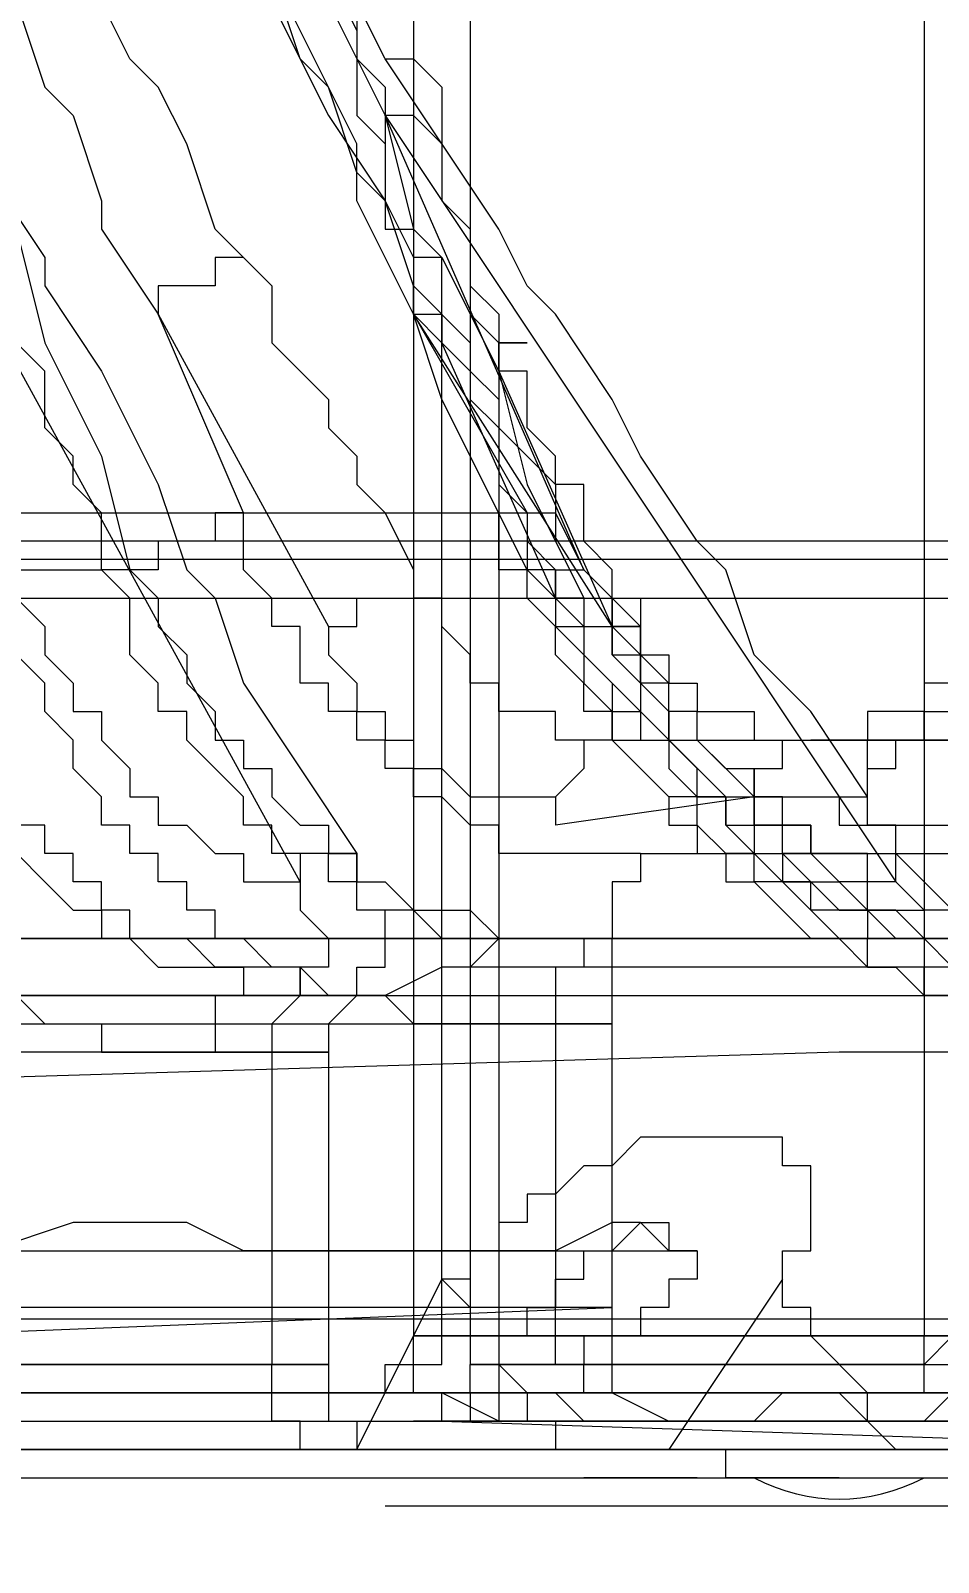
# Model space of a CAD drawing. Header units: millimetres. Extents: x 25083 to 52777, y 24772 to 45779.
# Drawn here: x 38660 to 38671.88, y 33673.61 to 33693.66 of the extents above; entities that cross this region are included whole.
import ezdxf

# ---------------------------------------------------------------- set-up
doc = ezdxf.new("R2010")
doc.units = ezdxf.units.MM
doc.layers.add('小车', color=7, linetype='Continuous')
doc.styles.get("Standard").update_dxf_attribs({"font": ''})
doc.styles.get('Standard').set_extended_font_data('SimSun')
doc.dimstyles.new('15', dxfattribs={"dimtxt": 15, "dimasz": 10, "dimexe": 2, "dimexo": 1, "dimgap": 1, "dimtad": 1, "dimdsep": 46, "dimtxsty": 'Standard', "dimcen": 2.5, "dimadec": 0, "dimazin": 0, "dimtfac": 1, "dimtmove": 2, "dimatfit": 3, "dimfxl": 1, "dimtolj": 1, "dimarcsym": 0})
doc.dimstyles.new('ISO-25', dxfattribs={"dimtxt": 2.5, "dimasz": 2.5, "dimexe": 1.25, "dimexo": 0.625, "dimtad": 1, "dimtxsty": 'Standard', "dimcen": 2.5, "dimadec": 0, "dimazin": 0, "dimtfac": 1, "dimtmove": 0, "dimatfit": 3, "dimfxl": 1, "dimarcsym": 0})

# ---------------------------------------------------------------- blocks, each defined once
blk = doc.blocks.new('*D925')
at = {"color": 0, "lineweight": -2}
for p, q in [((29677.862, 34881.662), (29677.862, 32448.293)), ((40733.017, 34757.645), (40733.017, 32448.293)), ((29680.362, 32449.543), (40730.517, 32449.543))]:
    blk.add_line(p, q, dxfattribs=at)
at = {"color": 0}
for points in [[(29680.362, 32449.96), (29680.362, 32449.127), (29677.862, 32449.543)], [(40730.517, 32449.127), (40730.517, 32449.96), (40733.017, 32449.543)]]:
    blk.add_solid(points, dxfattribs=at)
at = {"layer": 'DEFPOINTS', "color": 0}
for p in [(29677.862, 34882.287), (40733.017, 34758.27), (40733.017, 32449.543)]:
    blk.add_point(p, dxfattribs=at)
at = {"color": 0, "insert": (35205.439, 32451.628), "char_height": 2.5, "attachment_point": 5}
blk.add_mtext('11055,15', dxfattribs=at)
blk = doc.blocks.new('zw$D2F4')
at = {"color": 7, "lineweight": 5}
for points in [[(501.335, 781.711), (500.963, 781.711), (500.963, 782.825), (501.335, 784.31), (500.963, 785.424), (500.963, 820.332), (500.592, 832.587), (500.592, 901.66), (500.963, 914.286), (500.963, 925.427), (500.963, 935.082), (500.963, 953.279), (501.335, 953.65)], [(501.335, 953.65), (501.335, 928.769), (501.706, 926.541), (501.706, 809.934), (501.335, 800.65), (501.335, 781.711)], [(496.136, 786.91), (496.136, 792.48), (495.764, 794.337), (496.136, 796.194), (496.136, 800.279), (495.764, 803.621), (495.764, 922.084), (495.764, 931.368), (495.764, 933.597), (496.136, 938.424), (496.136, 948.822)], [(496.136, 948.822), (496.136, 945.48), (496.507, 944.737), (496.507, 813.648), (496.507, 804.364), (496.507, 791.366), (496.136, 790.623), (496.136, 786.91)], [(506.905, 920.599), (506.905, 791.366)], [(508.019, 868.237), (508.019, 824.046), (507.648, 824.046), (507.648, 824.417), (507.648, 825.16), (507.648, 854.126)], [(495.764, 867.123), (495.764, 850.041), (496.136, 841.871), (496.136, 819.589), (496.136, 819.961), (496.507, 820.332), (496.507, 821.075), (496.136, 821.446), (496.136, 824.788), (496.507, 825.531), (496.507, 867.866)], [(497.992, 867.123), (497.992, 843.356), (498.364, 840.014), (498.364, 822.189), (498.364, 822.56), (498.735, 822.932), (498.735, 823.303), (498.364, 824.046), (498.364, 828.131), (498.735, 828.873), (498.735, 830.359), (498.364, 831.473), (498.364, 833.33), (498.735, 835.929), (498.735, 867.866)], [(501.706, 849.298), (501.706, 816.247), (502.077, 813.276), (502.077, 796.194)], [(502.449, 818.475), (502.449, 845.213)], [(507.648, 815.133), (507.648, 843.728)], [(497.621, 824.046), (497.621, 841.128)], [(501.706, 841.128), (501.706, 832.958), (501.335, 831.101), (501.335, 824.046)], [(496.507, 823.303), (496.507, 840.757)], [(502.449, 840.757), (502.449, 823.303)], [(496.878, 839.643), (496.878, 827.759)], [(500.963, 827.759), (500.963, 839.643)], [(495.764, 839.271), (495.764, 827.016)], [(501.706, 827.016), (501.706, 839.271)], [(496.878, 827.016), (496.878, 835.558)], [(522.131, 835.186), (521.388, 835.186), (519.903, 834.444), (518.789, 834.072), (517.303, 833.33), (516.56, 833.33), (513.589, 831.844), (512.104, 831.473), (511.733, 831.101), (510.247, 830.73), (508.762, 829.987), (507.276, 829.616)], [(522.131, 835.186), (521.759, 835.186), (521.759, 834.815), (521.388, 834.815), (521.017, 834.444), (520.645, 834.444), (520.274, 834.072), (519.903, 834.072), (519.903, 833.701), (519.531, 833.701), (515.075, 831.473), (514.704, 831.101), (513.589, 830.73), (513.218, 830.359), (512.104, 829.987), (511.733, 829.987), (510.619, 829.245)], [(495.764, 826.274), (495.764, 834.444)], [(506.534, 834.072), (505.42, 834.072), (505.42, 833.701), (504.677, 833.701), (504.677, 833.33), (503.934, 833.33), (503.934, 832.958), (503.563, 832.958), (503.563, 832.587), (503.191, 832.587), (502.82, 832.216), (502.449, 832.216), (502.449, 831.844), (502.077, 831.844), (502.077, 831.473), (501.706, 831.101), (501.335, 830.73), (501.335, 829.987), (500.963, 829.987), (500.963, 828.873)], [(503.191, 827.388), (514.704, 833.701)], [(511.361, 828.131), (511.733, 828.502), (512.847, 828.873), (513.589, 829.245), (513.961, 829.616), (514.704, 829.987), (515.818, 830.359), (516.189, 830.73), (517.674, 831.473), (518.046, 831.844), (518.789, 832.216), (520.274, 833.701), (520.645, 833.701)], [(506.905, 832.958), (506.534, 832.958), (506.534, 832.587), (505.791, 832.587), (505.42, 832.216), (505.048, 832.216), (504.677, 831.844), (504.306, 831.844), (504.306, 831.473), (503.934, 831.473), (502.82, 830.359), (502.82, 829.987), (502.449, 829.987), (502.449, 829.616), (502.077, 829.245), (502.077, 828.131), (501.706, 828.131), (501.706, 827.759)], [(515.075, 832.958), (514.704, 832.587), (513.589, 832.216), (511.361, 830.73), (510.99, 830.73), (509.876, 829.987), (508.39, 829.245), (507.276, 828.873), (506.905, 828.502), (505.791, 828.131), (503.563, 826.645)], [(495.393, 832.587), (495.393, 821.446)], [(495.393, 832.587), (495.393, 822.189)], [(497.25, 832.587), (497.621, 823.303)], [(501.706, 827.388), (502.077, 827.388), (502.077, 828.502), (502.449, 828.873), (502.449, 829.616), (502.82, 829.616), (502.82, 829.987), (503.191, 829.987), (503.191, 830.359), (503.563, 830.359), (503.563, 830.73), (503.934, 830.73), (503.934, 831.101), (504.306, 831.101), (504.677, 831.473), (505.048, 831.473), (505.42, 831.844), (505.791, 831.844), (505.791, 832.216), (506.534, 832.216), (506.905, 832.587)], [(495.764, 830.73), (495.764, 832.216)], [(495.764, 831.844), (495.764, 830.73)], [(495.764, 831.844), (495.764, 822.189)], [(496.507, 831.844), (496.507, 822.56)], [(495.764, 829.987), (495.764, 831.473)], [(501.335, 825.16), (501.335, 825.902), (501.706, 826.274), (501.706, 827.016), (502.077, 827.388), (502.077, 827.759), (502.449, 828.131), (502.449, 828.502), (502.82, 828.502), (502.82, 828.873), (503.191, 828.873), (503.191, 829.245), (503.563, 829.245), (503.563, 829.616), (503.934, 829.616), (503.934, 829.987), (504.306, 829.987), (504.677, 830.359), (505.048, 830.359), (505.42, 830.73), (505.791, 830.73), (506.162, 831.101), (506.534, 831.101), (506.905, 831.473)], [(506.905, 831.473), (506.905, 831.101), (507.276, 831.101), (507.276, 829.987)], [(496.507, 830.73), (496.507, 831.101)], [(496.507, 830.73), (496.507, 831.101)], [(507.276, 831.101), (506.905, 831.101), (506.534, 830.73), (506.162, 830.73), (505.791, 830.359), (505.42, 830.359), (505.42, 829.987), (505.048, 829.987), (504.677, 829.616), (504.306, 829.616), (504.306, 829.245), (503.934, 829.245), (503.934, 828.873), (503.563, 828.502), (503.563, 828.131), (503.191, 828.131), (503.191, 827.388)], [(507.276, 829.987), (508.019, 829.987), (508.39, 830.359), (508.762, 830.359), (509.133, 830.73), (509.876, 830.73), (510.247, 831.101), (510.99, 831.101)], [(495.764, 829.616), (495.764, 830.73)], [(495.764, 830.73), (495.764, 829.616)], [(496.507, 829.616), (496.507, 830.73)], [(507.276, 824.417), (509.505, 825.531), (510.619, 825.902), (512.104, 826.645), (512.847, 826.645), (515.818, 828.131), (517.303, 828.502), (517.674, 828.873), (519.16, 829.616), (520.645, 829.987), (522.131, 830.73)], [(510.619, 825.902), (510.99, 825.902), (512.104, 826.274), (512.475, 826.645), (513.589, 827.016), (513.961, 827.388), (515.075, 827.759), (518.789, 829.616), (519.16, 829.616), (519.531, 829.987), (519.903, 829.987), (520.274, 830.359), (521.017, 830.359), (521.388, 830.73), (521.759, 830.73), (522.131, 830.73)], [(522.131, 830.73), (520.645, 830.73), (520.274, 830.359), (519.903, 830.359), (519.531, 829.987), (519.16, 829.987), (518.789, 829.616), (518.046, 829.616), (517.674, 829.245), (517.303, 829.245), (516.56, 828.873), (516.189, 828.502), (515.446, 828.131), (513.218, 827.016), (512.104, 826.274), (511.361, 825.902)], [(502.449, 824.417), (502.449, 825.531), (502.82, 825.902), (502.82, 826.645), (503.191, 826.645), (503.191, 827.016), (503.563, 827.016), (503.563, 827.759), (503.934, 827.759), (503.934, 828.131), (504.306, 828.131), (505.048, 828.873), (505.42, 828.873), (505.42, 829.245), (505.791, 829.245), (506.162, 829.616), (506.905, 829.616), (507.276, 829.987)], [(521.759, 829.987), (521.017, 829.616), (519.531, 829.245), (516.56, 827.759), (516.189, 827.759), (513.218, 826.274), (511.733, 825.902), (511.361, 825.531), (509.876, 824.788), (508.39, 824.417), (506.905, 823.674)], [(507.276, 829.616), (507.276, 829.987)], [(521.759, 829.987), (521.017, 829.987), (520.645, 829.616), (519.903, 829.616), (519.903, 829.245), (519.16, 829.245), (518.789, 828.873), (518.046, 828.502), (517.674, 828.502), (516.932, 828.131), (516.56, 827.759), (515.818, 827.388), (515.446, 827.388), (515.075, 827.016), (514.332, 826.645), (513.961, 826.645), (513.218, 826.274)], [(513.961, 826.274), (515.446, 827.016), (515.818, 827.388), (516.189, 827.388), (516.56, 827.759), (517.303, 828.131), (518.046, 828.873), (518.417, 828.873), (518.789, 829.245), (519.16, 829.245), (519.531, 829.616), (520.274, 829.616), (520.274, 829.987), (521.017, 829.987), (521.759, 829.987)], [(495.764, 829.616), (495.764, 829.245)], [(495.764, 829.245), (495.764, 829.616)], [(495.764, 829.616), (495.764, 829.245)], [(496.507, 829.245), (496.507, 829.616)], [(507.276, 829.616), (506.905, 829.245), (506.534, 829.245), (506.162, 828.873), (505.791, 828.873), (505.42, 828.502), (505.048, 828.502), (505.048, 828.131), (504.677, 828.131), (504.677, 827.759), (504.306, 827.759), (503.934, 827.388), (503.934, 827.016), (503.563, 827.016), (503.563, 826.645), (503.191, 826.645), (503.191, 826.274), (502.82, 825.902), (502.82, 825.16), (502.449, 824.788), (502.449, 823.674)], [(508.019, 828.131), (508.019, 828.502), (507.648, 828.502), (507.648, 829.245), (507.276, 829.245), (507.276, 829.616)], [(495.764, 829.245), (495.764, 827.016)], [(496.507, 828.873), (496.507, 829.245)], [(510.619, 829.245), (506.534, 827.016)], [(508.019, 828.131), (510.619, 829.245)], [(511.361, 828.131), (511.361, 828.502), (510.99, 828.502), (510.99, 829.245), (510.619, 829.245)], [(496.507, 828.502), (496.507, 828.873)], [(500.963, 828.873), (500.963, 827.016)], [(501.706, 827.759), (501.706, 828.502), (501.335, 828.502), (500.963, 828.502), (500.963, 828.873)], [(495.764, 819.961), (495.764, 828.502)], [(496.507, 827.388), (496.507, 828.502)], [(503.563, 822.932), (503.563, 824.788), (503.934, 824.788), (503.934, 825.16), (504.306, 825.531), (504.306, 825.902), (504.677, 825.902), (504.677, 826.274), (505.048, 826.274), (505.048, 826.645), (505.42, 826.645), (505.42, 827.016), (505.791, 827.016), (505.791, 827.388), (506.534, 827.388), (506.534, 827.759), (506.905, 827.759), (507.276, 828.131), (508.019, 828.131)], [(511.361, 828.131), (510.99, 827.759), (510.247, 827.759), (509.505, 827.016), (509.133, 827.016), (508.762, 826.645), (508.39, 826.645), (508.019, 826.274), (507.276, 825.902), (506.905, 825.902)], [(495.764, 826.645), (495.764, 827.759)], [(495.764, 827.016), (495.764, 827.388), (496.136, 827.388), (496.136, 827.759), (496.507, 827.759), (496.878, 827.759)], [(496.507, 827.388), (496.507, 827.759)], [(500.963, 827.759), (496.878, 827.759)], [(496.878, 827.759), (496.878, 827.016)], [(500.963, 827.016), (500.963, 827.759)], [(501.706, 827.016), (501.706, 827.388), (501.335, 827.759), (500.963, 827.759)], [(501.706, 827.759), (501.706, 826.274)], [(501.706, 827.759), (501.706, 826.645)], [(501.706, 827.759), (501.706, 827.388)], [(495.764, 827.388), (495.764, 826.274)], [(496.507, 826.645), (496.507, 827.388)], [(503.191, 827.388), (502.82, 827.388), (502.449, 827.016), (502.077, 827.016), (502.077, 827.388), (501.706, 827.388)], [(503.563, 826.645), (503.563, 827.388), (503.191, 827.388)], [(495.764, 827.016), (495.764, 826.645)], [(495.764, 827.016), (495.764, 826.645)], [(495.764, 827.016), (495.764, 826.274)], [(496.878, 827.016), (496.136, 827.016), (496.136, 826.645), (495.764, 826.645), (495.764, 826.274)], [(500.963, 827.016), (496.878, 827.016)], [(501.706, 826.274), (501.706, 826.645), (501.335, 827.016), (500.963, 827.016)], [(501.706, 826.274), (501.706, 827.016)], [(506.534, 827.016), (506.162, 827.016), (505.791, 826.645), (505.42, 826.645), (505.42, 826.274), (505.048, 826.274), (505.048, 825.902), (504.677, 825.902), (504.677, 825.531), (504.306, 825.16), (504.306, 824.046), (503.934, 824.046)], [(506.534, 827.016), (506.534, 826.645), (506.905, 826.645), (506.905, 825.902)], [(516.932, 826.274), (516.932, 826.645), (516.189, 826.645), (516.189, 827.016), (515.818, 827.016), (515.446, 827.016), (514.704, 827.016), (514.704, 826.645), (513.218, 826.645), (512.847, 826.274), (511.733, 826.274), (511.733, 825.902), (510.99, 825.902), (510.619, 825.531)], [(495.764, 825.531), (495.764, 826.645)], [(495.764, 826.645), (495.764, 825.531)], [(495.764, 826.645), (495.764, 825.531)], [(495.764, 822.56), (495.764, 826.645)], [(495.764, 826.645), (495.764, 824.046)], [(495.764, 826.645), (497.992, 825.531)], [(496.507, 826.645), (496.507, 823.303), (496.136, 822.56), (496.136, 819.961)], [(496.507, 826.274), (496.507, 826.645)], [(496.507, 826.274), (496.507, 826.645)], [(496.507, 826.645), (496.507, 826.274), (496.878, 826.274), (496.878, 825.902), (497.25, 825.902)], [(501.706, 826.645), (502.077, 826.645), (502.077, 826.274)], [(501.706, 826.274), (501.706, 826.645)], [(502.077, 826.274), (502.82, 826.274), (502.82, 826.645), (503.563, 826.645)], [(516.56, 825.902), (516.56, 826.274), (516.189, 826.274), (516.189, 826.645), (514.704, 826.645), (513.961, 826.645), (513.589, 826.274), (511.733, 826.274), (511.733, 825.902), (510.619, 825.902), (510.247, 825.531)], [(495.022, 825.902), (495.022, 826.274)], [(496.507, 825.531), (496.507, 826.274)], [(496.507, 815.504), (496.507, 826.274)], [(496.507, 826.274), (496.507, 825.902), (496.878, 825.902), (496.878, 825.531), (497.25, 825.531)], [(502.077, 817.733), (502.077, 825.531), (501.706, 826.274)], [(513.218, 826.274), (503.191, 819.589)], [(503.934, 819.961), (504.306, 819.961), (505.42, 820.703), (506.162, 821.446), (507.276, 821.817), (507.648, 822.189), (508.762, 822.932), (509.505, 823.303), (510.619, 824.046), (510.99, 824.417), (511.733, 824.788), (513.961, 826.274)], [(507.276, 823.674), (513.218, 826.274)], [(516.56, 825.531), (516.56, 825.902), (515.818, 825.902), (515.818, 826.274), (515.075, 826.274), (514.704, 825.902), (513.218, 825.902), (512.847, 825.531), (512.104, 825.531), (511.733, 825.16), (510.99, 825.16), (510.619, 824.788), (510.247, 824.788)], [(513.961, 826.274), (513.961, 825.902), (513.589, 825.902), (513.218, 825.902), (513.218, 826.274)], [(495.022, 824.417), (495.022, 825.902)], [(496.136, 825.902), (496.136, 825.531)], [(496.136, 819.589), (496.136, 825.902)], [(496.136, 825.902), (496.136, 825.531), (496.507, 825.531), (496.507, 825.16), (496.878, 825.16)], [(516.56, 825.902), (497.25, 825.902)], [(497.25, 825.902), (497.25, 819.218)], [(497.25, 825.531), (497.25, 825.902)], [(505.048, 823.303), (505.048, 824.046), (505.42, 824.046), (505.42, 824.788), (505.791, 824.788), (505.791, 825.16), (506.162, 825.16), (506.534, 825.531), (506.905, 825.531), (506.905, 825.902)], [(506.534, 823.303), (510.619, 825.902)], [(511.361, 825.902), (510.99, 825.902), (510.247, 825.16), (509.876, 825.16), (509.505, 824.788), (509.133, 824.788), (508.39, 824.046), (508.019, 824.046), (507.276, 823.674), (506.905, 823.303)], [(506.905, 825.902), (506.905, 823.303)], [(510.619, 825.902), (508.019, 824.417)], [(516.189, 825.16), (516.189, 825.531), (515.818, 825.531), (515.446, 825.902), (514.332, 825.902), (513.961, 825.902), (513.589, 825.531), (512.104, 825.531), (511.733, 825.16), (510.619, 825.16), (510.247, 824.788), (509.876, 824.788)], [(510.619, 825.902), (510.619, 825.531), (511.361, 825.531), (511.361, 825.902)], [(495.764, 825.531), (495.764, 825.16)], [(496.136, 825.531), (495.764, 814.39)], [(497.992, 825.531), (497.621, 825.16), (497.25, 825.16), (497.25, 824.788), (496.878, 824.788), (496.507, 824.417), (496.136, 824.417), (496.136, 824.046), (495.764, 824.046)], [(496.878, 824.788), (496.136, 824.788), (496.136, 825.16), (496.136, 825.531)], [(496.507, 824.417), (496.507, 825.531)], [(497.25, 814.762), (497.25, 825.531)], [(497.25, 825.531), (510.247, 825.531)], [(499.849, 821.817), (499.849, 822.932), (499.478, 823.303), (499.478, 823.674), (499.106, 824.046), (499.106, 824.417), (498.735, 824.417), (498.735, 824.788), (498.364, 824.788), (498.364, 825.16), (497.992, 825.16), (497.992, 825.531)], [(506.905, 824.046), (510.247, 825.531)], [(510.619, 825.531), (510.247, 825.531), (509.876, 825.16), (509.505, 825.16), (509.133, 824.788), (508.39, 824.788), (508.019, 824.417), (507.648, 824.417), (507.276, 824.046)], [(510.247, 825.531), (510.619, 825.531)], [(495.764, 825.16), (495.764, 824.417)], [(496.507, 824.417), (496.507, 825.16), (496.136, 825.16), (496.136, 824.417)], [(516.189, 825.16), (496.878, 825.16)], [(496.878, 825.16), (496.878, 824.788)], [(497.25, 818.847), (496.878, 819.218), (496.878, 825.16)], [(501.335, 823.303), (501.335, 825.16)], [(502.449, 824.417), (502.449, 824.788), (502.077, 825.16), (501.706, 825.16), (501.335, 825.16)], [(496.878, 824.788), (496.878, 813.648)], [(509.876, 824.788), (496.878, 824.788)], [(509.876, 824.788), (506.534, 823.303)], [(506.905, 823.303), (507.276, 823.303), (507.648, 823.674), (508.39, 823.674), (508.39, 824.046), (508.762, 824.046), (509.133, 824.417), (509.876, 824.417), (509.876, 824.788), (510.247, 824.788)], [(507.276, 824.417), (507.276, 824.788), (507.648, 824.788), (508.019, 824.788), (508.019, 824.417)], [(510.247, 824.788), (510.247, 824.417), (510.247, 824.788), (509.876, 824.788)], [(495.022, 823.303), (495.022, 824.417)], [(495.764, 824.417), (495.764, 824.046)], [(495.764, 824.417), (495.764, 822.932)], [(496.136, 824.417), (496.136, 823.674), (496.507, 824.046), (496.507, 824.417)], [(496.507, 824.046), (496.507, 824.417)], [(496.507, 824.046), (496.507, 824.417)], [(496.878, 824.046), (497.25, 824.046), (497.25, 824.417), (497.621, 824.417), (497.621, 824.046), (497.992, 824.046), (497.992, 823.674), (498.364, 823.674), (498.364, 823.303), (498.735, 822.932)], [(502.449, 822.56), (502.449, 824.417)], [(502.449, 818.104), (502.449, 819.589), (502.82, 819.961), (502.82, 820.703), (503.191, 820.703), (503.191, 821.446), (503.563, 821.446), (503.563, 821.817), (503.934, 822.189), (504.306, 822.189), (504.306, 822.56), (505.048, 823.303), (505.42, 823.303), (505.42, 823.674), (505.791, 823.674), (506.162, 824.046), (506.534, 824.046), (506.905, 824.417), (507.276, 824.417)], [(502.449, 824.417), (502.449, 823.674)], [(508.019, 824.417), (507.276, 824.417), (506.905, 824.046), (506.534, 824.046), (506.534, 823.674), (506.162, 823.674), (505.791, 823.303), (505.42, 823.303), (505.42, 822.932), (505.048, 822.932), (505.048, 822.56), (504.306, 821.817), (504.306, 821.446), (503.934, 821.446), (503.934, 820.703), (503.563, 820.703), (503.563, 818.847)], [(507.276, 824.046), (507.276, 824.417)], [(495.764, 824.046), (495.764, 822.932)], [(495.764, 823.674), (495.764, 824.046)], [(495.764, 824.046), (495.764, 823.303)], [(495.764, 824.046), (495.764, 819.218)], [(496.507, 822.932), (496.507, 824.046)], [(496.507, 823.303), (496.507, 823.674), (496.878, 823.674), (496.878, 824.046), (497.25, 824.046), (497.621, 824.046)], [(498.735, 822.932), (498.735, 822.56), (498.364, 822.56), (498.364, 822.189), (497.992, 822.189), (497.992, 822.56), (497.621, 822.56), (497.621, 822.932), (497.25, 822.932), (497.25, 823.674), (496.878, 823.674), (496.878, 824.046)], [(501.335, 824.046), (497.621, 824.046)], [(497.621, 823.303), (497.621, 824.046)], [(506.905, 824.046), (506.534, 824.046), (506.162, 823.674), (505.791, 823.674), (505.42, 823.303), (505.048, 823.303), (504.306, 822.56), (503.934, 822.56), (503.934, 822.189), (503.563, 822.189), (503.563, 821.817), (503.191, 821.817), (503.191, 821.446), (502.449, 820.703), (502.449, 820.332), (502.077, 819.961), (502.077, 819.589), (501.706, 819.218), (501.706, 818.104), (501.335, 818.104), (501.335, 816.99)], [(502.449, 823.303), (502.449, 823.674), (502.077, 823.674), (502.077, 824.046), (501.706, 824.046), (501.335, 824.046)], [(501.335, 824.046), (501.335, 823.303)], [(507.276, 824.046), (506.905, 824.046), (506.534, 823.674), (506.162, 823.674), (505.42, 822.932), (505.048, 822.932), (505.048, 822.56), (504.677, 822.56), (504.306, 822.189), (504.306, 821.817), (503.934, 821.817), (503.934, 821.446), (503.563, 821.446), (503.563, 821.075), (503.191, 820.703), (503.191, 820.332), (502.82, 819.961), (502.82, 819.218), (502.449, 819.218), (502.449, 817.733)], [(504.306, 821.446), (503.934, 824.046)], [(505.048, 823.303), (505.048, 823.674), (504.677, 823.674), (504.306, 824.046), (503.934, 824.046)], [(507.276, 824.046), (506.905, 824.046)], [(506.905, 823.674), (506.905, 824.046), (507.276, 824.046), (507.276, 823.674)], [(495.393, 822.189), (495.393, 823.674)], [(506.905, 823.674), (506.534, 823.674), (506.534, 823.303), (506.162, 823.303), (505.791, 822.932), (505.42, 822.932), (504.306, 821.817), (503.934, 821.817), (503.934, 821.446), (503.563, 821.446), (503.563, 821.075), (503.191, 821.075), (503.191, 820.703), (502.82, 820.332), (502.82, 819.961), (502.449, 819.961), (502.449, 819.218), (502.077, 818.847), (502.077, 817.361)], [(502.449, 823.674), (502.449, 818.475)], [(503.563, 822.932), (503.191, 822.932), (503.191, 823.303), (502.449, 823.303), (502.449, 823.674)], [(503.191, 819.589), (503.191, 819.961), (503.563, 819.961), (503.563, 820.703), (503.934, 820.703), (503.934, 821.075), (504.306, 821.075), (504.306, 821.446), (505.048, 822.189), (505.42, 822.189), (505.42, 822.56), (505.791, 822.56), (505.791, 822.932), (506.162, 822.932), (506.534, 823.303), (506.905, 823.303), (507.276, 823.674)], [(506.905, 823.674), (506.905, 823.303)], [(495.022, 822.932), (495.022, 823.303)], [(495.764, 823.303), (495.764, 822.932)], [(495.764, 823.303), (495.764, 822.932)], [(495.764, 822.932), (495.764, 823.303)], [(495.764, 823.303), (495.764, 822.932)], [(496.507, 822.932), (496.507, 823.303)], [(496.507, 822.56), (496.507, 823.303)], [(496.507, 822.56), (496.507, 823.303), (496.878, 823.303), (497.25, 823.303), (497.621, 823.303)], [(497.621, 823.303), (501.335, 823.303)], [(500.963, 815.876), (500.963, 817.361), (501.335, 817.733), (501.335, 818.475), (501.706, 818.847), (501.706, 819.218), (502.077, 819.218), (502.077, 819.961), (502.449, 819.961), (502.449, 820.332), (503.191, 821.075), (503.934, 821.817), (504.306, 821.817), (504.306, 822.189), (504.677, 822.189), (505.048, 822.56), (505.42, 822.56), (506.162, 823.303), (506.534, 823.303)], [(501.335, 823.303), (502.449, 823.303), (502.449, 822.932), (502.449, 822.56)], [(502.077, 816.618), (502.077, 818.475), (502.449, 818.475), (502.449, 819.218), (502.82, 819.589), (502.82, 819.961), (503.191, 819.961), (503.191, 820.332), (503.563, 820.703), (503.563, 821.075), (503.934, 821.075), (503.934, 821.446), (504.306, 821.446), (505.048, 822.189), (505.42, 822.189), (505.42, 822.56), (505.791, 822.56), (506.162, 822.932), (506.534, 822.932), (506.905, 823.303)], [(502.449, 823.303), (502.449, 822.56)], [(506.534, 823.303), (506.162, 823.303), (506.162, 822.932), (505.791, 822.932), (505.42, 822.56), (505.048, 822.56), (505.048, 822.189), (504.677, 821.817), (504.677, 821.446), (504.306, 821.446), (504.306, 821.075), (504.306, 820.332), (503.934, 820.332), (503.934, 819.961)], [(505.048, 823.303), (505.048, 820.703)], [(506.905, 823.303), (506.534, 823.303), (506.534, 822.932), (506.162, 822.932), (506.162, 822.56), (505.791, 822.56), (505.791, 822.189), (505.42, 822.189), (505.42, 821.817), (505.42, 821.446), (505.048, 821.446), (505.048, 820.332)], [(505.048, 823.303), (505.048, 820.332)], [(506.905, 823.303), (506.905, 822.932), (506.534, 822.932), (506.534, 823.303)], [(506.905, 823.303), (506.905, 822.932), (506.534, 822.932), (506.534, 823.303)], [(495.022, 821.817), (495.022, 822.932)], [(495.764, 821.817), (495.764, 822.932)], [(495.764, 822.56), (495.764, 822.932)], [(495.764, 822.932), (495.764, 822.56)], [(495.764, 822.932), (495.764, 822.56)], [(495.764, 822.932), (495.764, 822.56)], [(496.507, 822.56), (496.507, 822.932)], [(503.563, 822.932), (503.563, 817.733)], [(495.764, 822.56), (495.764, 822.189)], [(495.764, 822.189), (495.764, 822.56)], [(495.764, 819.589), (495.764, 822.56)], [(497.992, 821.075), (495.764, 822.56)], [(496.507, 822.189), (496.507, 822.56)], [(496.507, 822.189), (496.507, 822.56)], [(495.393, 820.332), (495.393, 821.817), (495.764, 821.817), (495.764, 822.189)], [(495.393, 822.189), (495.393, 821.817)], [(495.764, 822.189), (495.764, 820.332)], [(496.507, 821.075), (496.507, 822.189)], [(495.022, 821.446), (495.022, 821.817)], [(495.393, 821.817), (495.393, 821.075), (495.393, 819.961)], [(495.393, 821.817), (495.393, 821.446)], [(497.992, 821.075), (498.364, 821.075), (498.364, 820.703), (499.478, 820.703), (499.478, 821.075), (499.849, 821.075), (499.849, 821.817)], [(495.022, 820.703), (495.022, 821.446)], [(495.393, 821.446), (495.393, 820.703)], [(504.306, 821.446), (504.677, 821.446), (504.677, 821.075), (505.048, 821.075), (505.048, 820.703)], [(504.306, 821.446), (504.306, 819.961), (504.677, 819.961), (504.677, 819.589), (505.048, 819.589), (505.048, 819.218), (505.42, 819.218), (505.42, 818.847), (505.791, 818.847), (505.791, 818.475)], [(495.764, 821.075), (495.764, 819.961)], [(495.764, 819.589), (496.136, 819.961), (496.507, 819.961), (497.25, 820.703), (497.621, 820.703), (497.621, 821.075), (497.992, 821.075)], [(496.507, 820.332), (496.507, 821.075)], [(495.022, 819.961), (495.022, 820.703)], [(506.534, 818.104), (506.534, 818.475), (506.162, 818.475), (506.162, 818.847), (505.791, 818.847), (505.791, 819.218), (505.42, 819.218), (505.42, 819.589), (505.42, 819.961), (505.048, 819.961), (505.048, 820.703)], [(505.048, 817.733), (505.048, 820.703)], [(495.764, 820.332), (495.764, 819.961)], [(495.764, 819.218), (495.764, 820.332)], [(496.507, 819.961), (496.507, 820.332)], [(503.934, 819.961), (505.048, 819.961), (505.048, 820.332)], [(505.048, 820.332), (505.048, 817.733)], [(495.022, 819.218), (495.022, 819.961)], [(495.764, 819.589), (495.764, 819.961)], [(495.764, 819.961), (495.764, 819.218)], [(495.764, 819.961), (495.764, 819.589)], [(496.136, 819.961), (496.136, 815.504)], [(496.136, 819.961), (496.507, 819.961), (496.507, 819.218), (496.878, 819.218), (497.25, 819.218)], [(496.507, 819.218), (496.507, 819.961)], [(502.077, 817.733), (502.077, 818.475), (502.449, 818.475), (502.449, 818.847), (502.82, 818.847), (503.563, 819.589), (503.934, 819.589), (503.934, 819.961)], [(503.191, 819.589), (503.934, 819.589), (503.934, 819.961)], [(503.934, 819.961), (503.934, 816.99)], [(495.764, 819.218), (495.764, 819.589)], [(495.764, 819.589), (495.764, 819.218)], [(495.764, 819.218), (495.764, 819.589)], [(496.136, 815.133), (496.136, 819.589)], [(496.136, 819.589), (496.136, 819.218), (496.507, 818.847), (497.25, 818.847)], [(502.077, 817.361), (502.077, 818.104), (502.449, 818.475), (502.449, 818.847), (502.82, 818.847), (502.82, 819.218), (503.191, 819.589)], [(495.022, 818.847), (495.022, 819.218)], [(495.393, 819.218), (495.393, 815.876)], [(495.764, 818.104), (495.764, 819.218)], [(495.764, 819.218), (495.764, 818.104)], [(495.764, 819.218), (495.764, 817.733)], [(496.507, 818.104), (496.507, 819.218)], [(516.56, 819.218), (497.25, 819.218)], [(497.25, 819.218), (497.25, 815.876)]]:
    blk.add_lwpolyline(points, dxfattribs=at)
for points in [[(495.764, 827.759), (495.764, 828.131), (495.764, 828.502), (495.764, 829.245)], [(495.764, 824.417), (495.764, 825.902), (495.764, 827.759), (495.764, 829.245)], [(495.764, 828.873), (495.764, 828.502), (495.764, 828.131), (495.764, 827.388)], [(495.393, 827.016), (495.393, 825.16), (495.393, 823.674), (495.393, 822.189)], [(495.764, 825.531), (495.764, 825.16), (495.764, 824.417), (495.764, 824.046)], [(495.764, 824.046), (495.764, 824.417), (495.764, 824.788), (495.764, 825.531)], [(495.764, 822.932), (495.764, 823.303), (495.764, 823.674), (495.764, 824.046)], [(495.764, 817.361), (495.764, 819.218), (495.764, 821.075), (495.764, 822.932)], [(495.764, 822.189), (495.764, 821.817), (495.764, 821.446), (495.764, 821.075)], [(495.393, 821.817), (495.393, 821.075), (495.393, 820.332), (495.393, 819.589)], [(495.764, 820.332), (495.764, 820.703), (495.764, 821.446), (495.764, 821.817)], [(495.393, 821.446), (495.022, 820.703), (495.022, 819.961), (495.393, 819.218)], [(495.393, 820.703), (495.393, 820.703), (495.393, 820.332), (495.393, 820.332)], [(495.393, 819.961), (495.393, 818.847), (495.393, 818.104), (495.393, 816.99)], [(495.393, 819.589), (495.393, 819.218), (495.393, 819.218), (495.393, 818.847)], [(495.393, 819.218), (495.393, 817.733), (495.393, 815.876), (495.393, 814.39)]]:
    blk.add_open_spline(points, degree=3, dxfattribs=at)
blk = doc.blocks.new('*D469')
at = {"layer": 'DEFPOINTS', "color": 0}
for p in [(36061.191, 116692.222), (36180.039, 116685.352), (36180.039, 116527.033)]:
    blk.add_point(p, dxfattribs=at)
at = {"layer": '小车', "color": 0, "linetype": 'Continuous', "lineweight": -2}
for p, q in [((36061.191, 116691.222), (36061.191, 116525.033)), ((36180.039, 116684.352), (36180.039, 116525.033)), ((36071.191, 116527.033), (36084.175, 116527.033)), ((36170.039, 116527.033), (36146.425, 116527.033))]:
    blk.add_line(p, q, dxfattribs=at)
at = {"layer": '小车', "color": 0}
for points in [[(36071.191, 116528.7), (36071.191, 116525.366), (36061.191, 116527.033)], [(36170.039, 116528.7), (36170.039, 116525.366), (36180.039, 116527.033)]]:
    blk.add_solid(points, dxfattribs=at)
at = {"layer": '小车', "color": 0, "insert": (36115.3, 116527.033), "char_height": 15, "attachment_point": 5}
blk.add_mtext('\\A1;118.85', dxfattribs=at)
blk = doc.blocks.new('*D472')
at = {"layer": 'DEFPOINTS', "color": 0}
for p in [(36501.161, 116657.067), (36500.203, 116654.2), (36536.624, 116645.223)]:
    blk.add_point(p, dxfattribs=at)
at = {"layer": '小车', "color": 0, "linetype": 'Continuous', "lineweight": -2}
for p, q in [((36539.792, 116654.708), (36542.96, 116664.193)), ((36502.109, 116656.75), (36538.521, 116644.589)), ((36501.152, 116653.883), (36537.564, 116641.723)), ((36535.667, 116642.356), (36536.624, 116645.223)), ((36532.499, 116632.871), (36529.331, 116623.386))]:
    blk.add_line(p, q, dxfattribs=at)
at = {"layer": '小车', "color": 0}
for points in [[(36538.211, 116655.236), (36541.373, 116654.18), (36536.624, 116645.223)], [(36530.918, 116633.399), (36534.08, 116632.343), (36535.667, 116642.356)]]:
    blk.add_solid(points, dxfattribs=at)
at = {"layer": '小车', "color": 0, "insert": (36529.629, 116624.276), "char_height": 15, "attachment_point": 5, "rotation": 71.5322}
blk.add_mtext('\\A1;3.02', dxfattribs=at)
blk = doc.blocks.new('A$C1A4175F5')
at = {"layer": '小车', "color": 7, "lineweight": 0}
for points in [[(877.15, 482.39), (946.583, 482.39)], [(960.722, 472.452), (877.01, 472.452)]]:
    blk.add_lwpolyline(points, dxfattribs=at)
at = {"layer": '小车'}
dim = blk.add_linear_dim(base=(212.358, 337.78), p1=(93.511, 502.968), p2=(212.358, 496.098), dimstyle='15', override={"dimfxl": 0.18}, dxfattribs=at)
dim.commit()
dim.dimension.update_dxf_attribs({"geometry": '*D469', "text_midpoint": (147.619, 337.78), "dimtype": 128, "insert": (-35967.681, -116189.253)})
dim = blk.add_linear_dim(base=(568.944, 455.969), p1=(532.523, 464.947), p2=(533.48, 467.813), angle=71.5322, dimstyle='15', override={"dimfxl": 0.18}, dxfattribs=at)
dim.commit()
dim.dimension.update_dxf_attribs({"geometry": '*D472', "text_midpoint": (561.948, 435.023), "dimtype": 129, "insert": (-35967.681, -116189.253)})
blk = doc.blocks.new('zw$50CE')
blk.add_blockref('zw$D2F4', (22.01, 103.569))
at = {"layer": '小车', "ltscale": 10, "xscale": -1, "rotation": 270}
blk.add_blockref('A$C1A4175F5', (47.032, 0), dxfattribs=at)

msp = doc.modelspace()

# ---------------------------------------------------------------- block references
at = {"rotation": 90}
msp.add_blockref('zw$50CE', (39594.481, 33157.316), dxfattribs=at)

# ---------------------------------------------------------------- dimensions: what is measured, and where the dimension line sits
dim = msp.add_linear_dim(base=(40733.0166, 32449.5434), p1=(29677.8617, 34882.2868), p2=(40733.0166, 34758.2702), dimstyle='ISO-25')
dim.commit()
dim.dimension.update_dxf_attribs({"geometry": '*D925', "text_midpoint": (35205.4391, 32449.5434), "dimtype": 160})

doc.saveas('drawing.dxf')
